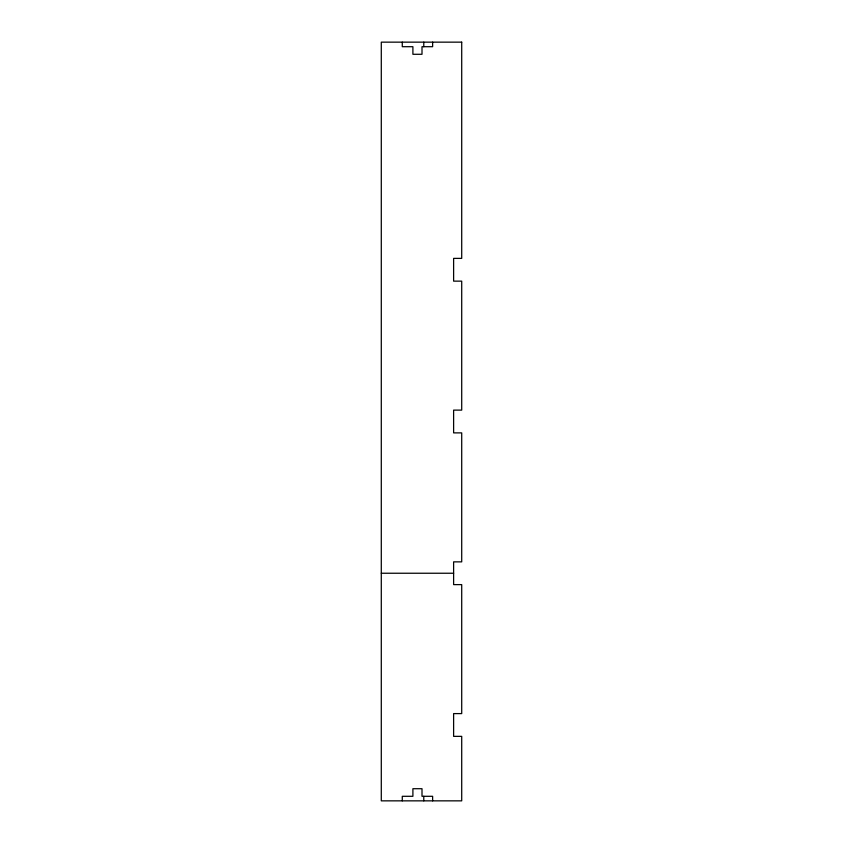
<?xml version="1.0" encoding="UTF-8"?>
<svg xmlns="http://www.w3.org/2000/svg" width="843" height="843" viewBox="0 0 843 843"><rect width="100%" height="100%" fill="white"/><g stroke="black" fill="none" stroke-linecap="round" stroke-linejoin="round"><path stroke-width="1.26" d="M381.289 573.24L453.618 573.24M432.628 42.15L432.628 46.702L422.006 46.702L422.006 54.289L412.901 54.289L412.901 46.702L402.28 46.702L402.28 42.15M432.628 800.85L432.628 796.298L422.006 796.298L422.006 788.711L412.901 788.711L412.901 796.298L402.28 796.298L402.28 800.85M423.776 42.15L423.776 46.702M423.776 796.298L423.776 800.85M461.711 42.15L381.289 42.15L381.289 800.85L461.711 800.85L461.711 736.36L453.618 736.36L453.618 713.6L461.711 713.6L461.711 584.62L453.618 584.62L453.618 561.86L461.711 561.86L461.711 432.88L453.618 432.88L453.618 410.119L461.711 410.119L461.711 281.14L453.618 281.14L453.618 258.38L461.711 258.38L461.711 42.15"/></g></svg>
